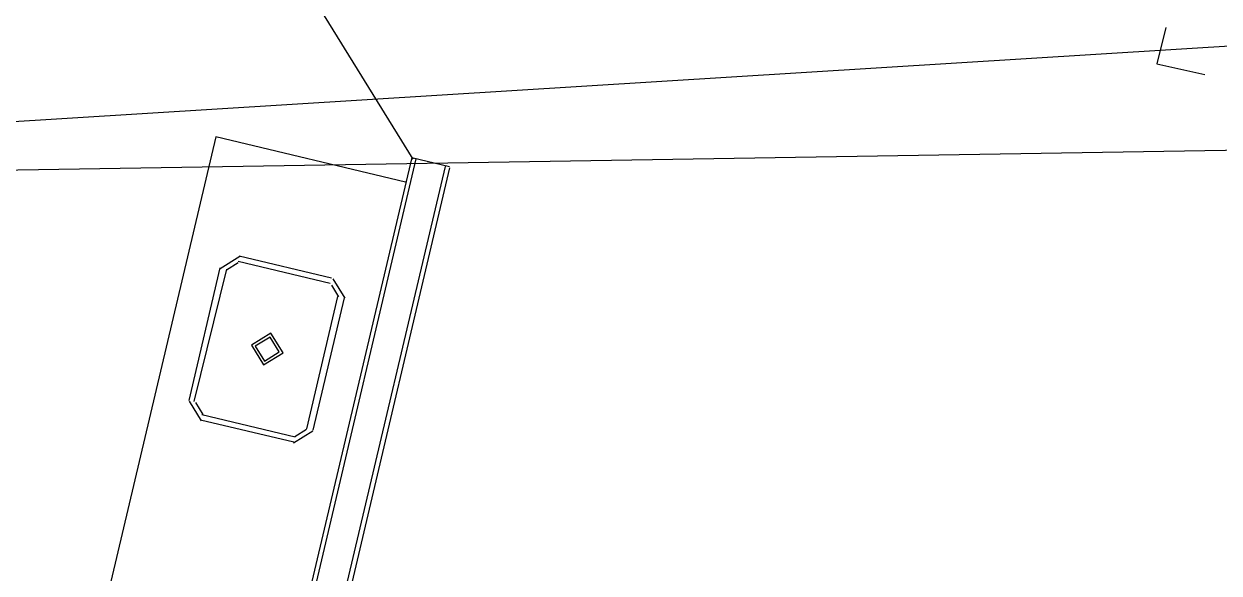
# Model space of a CAD drawing. Header units: feet. Extents: x -84 to 198, y -22 to 181.
# Drawn here: x 47.04 to 59.32, y 137.71 to 143.35 of the extents above; entities that cross this region are included whole.
import ezdxf

# ---------------------------------------------------------------- set-up
doc = ezdxf.new("R2010")
doc.units = ezdxf.units.FT
doc.layers.add('A-LINEA', color=7, linetype='CONTINUOUS')

msp = doc.modelspace()

# ---------------------------------------------------------------- linework, layer by layer
at = {"layer": 'A-LINEA'}
for p, q in [((137.3218, 147.95), (37.3544, 141.7506)), ((48.9294, 145.3701), (51.0344, 141.9605)), ((134.895, 143.2722), (37.2384, 141.6899)), ((49.0133, 142.1911), (47.1733, 134.4044)), ((50.96, 141.7244), (49.0133, 142.1911)), ((51.0267, 141.9778), (49.0267, 133.5244)), ((51.0667, 141.9644), (49.08, 133.5111)), ((51.0267, 141.9778), (51.4133, 141.8844)), ((49.3733, 133.4444), (51.3733, 141.8844)), ((51.4133, 141.8711), (49.4267, 133.4311)), ((49.2584, 140.96), (49.0578, 140.8361)), ((49.243, 140.8951), (49.1227, 140.8208)), ((50.1867, 140.6844), (49.24, 140.9111)), ((50.2, 140.7378), (49.2533, 140.9644)), ((49.0533, 140.8444), (48.7333, 139.4844)), ((49.12, 140.8311), (48.7867, 139.4711)), ((50.3422, 140.5327), (50.2184, 140.7333)), ((50.2773, 140.5481), (50.203, 140.6684)), ((49.9467, 139.1911), (50.2667, 140.5511)), ((50.0133, 139.1778), (50.3333, 140.5378)), ((48.7378, 139.4761), (48.8616, 139.2756)), ((48.8027, 139.4608), (48.877, 139.3405)), ((48.8533, 139.2844), (49.8133, 139.0578)), ((48.8667, 139.3378), (49.8267, 139.1111)), ((49.8083, 139.0489), (50.0089, 139.1727)), ((49.8236, 139.1138), (49.944, 139.1881))]:
    msp.add_line(p, q, dxfattribs=at)
for points in [[(58.7733, 143.3111), (58.68, 142.9378), (59.1733, 142.8311)], [(49.5016, 139.8489), (49.7022, 139.9727), (49.5784, 140.1733), (49.3778, 140.0495), (49.5016, 139.8489)], [(49.5108, 139.8878), (49.6633, 139.9819), (49.5692, 140.1344), (49.4167, 140.0403), (49.5108, 139.8878)]]:
    msp.add_lwpolyline(points, dxfattribs=at)

doc.saveas('drawing.dxf')
